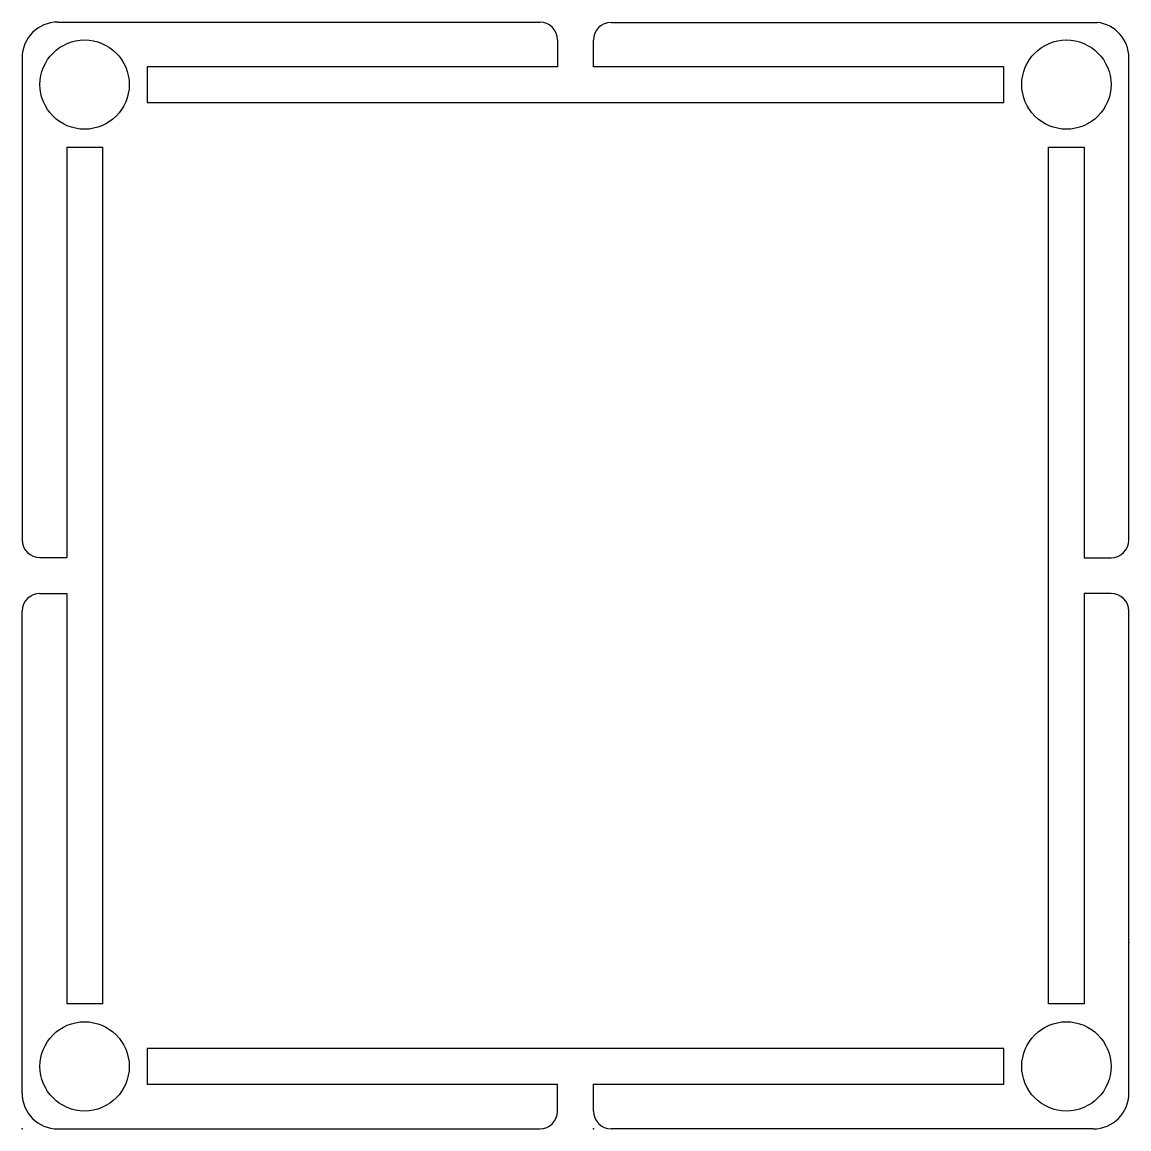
# Model space of a CAD drawing. Header units: millimetres. Extents: x 0 to 62, y 0 to 62.
import ezdxf

# ---------------------------------------------------------------- set-up
doc = ezdxf.new("R2010")
doc.units = ezdxf.units.MM
doc.header["$PDSIZE"] = -1

msp = doc.modelspace()

# ---------------------------------------------------------------- linework, layer by layer
at = {"color": 7, "linetype": 'Continuous'}
for p, q in [((2, 62), (29, 62)), ((33, 61.988), (60.219, 61.988)), ((30, 61), (30, 59.5)), ((32, 59.488), (32, 60.988)), ((0, 60), (0, 33)), ((62, 32.988), (62, 60)), ((30, 59.5), (7, 59.5)), ((7, 59.5), (7, 57.5)), ((55, 59.488), (32, 59.488)), ((55, 57.5), (55, 59.488)), ((7, 57.5), (55, 57.5)), ((2.51, 55), (4.51, 55)), ((2.51, 55), (2.51, 32)), ((4.51, 55), (4.51, 7)), ((57.5, 7), (57.5, 54.988)), ((57.5, 54.988), (59.5, 54.988)), ((59.5, 54.988), (59.5, 31.988)), ((1, 32), (2.51, 32)), ((59.5, 31.988), (61, 31.988)), ((1, 30), (2.51, 30)), ((2.51, 30), (2.51, 7)), ((61, 30), (59.5, 30)), ((59.5, 30), (59.5, 7)), ((0, 2), (0, 29)), ((62, 2), (62, 29)), ((4.51, 7), (2.51, 7)), ((59.5, 7), (57.5, 7)), ((55, 4.5), (7, 4.5)), ((7, 4.5), (7, 2.5)), ((55, 2.5), (55, 4.5)), ((7, 2.5), (30, 2.5)), ((30, 1), (30, 2.5)), ((32, 1), (32, 2.5)), ((32, 2.5), (55, 2.5)), ((2, 0), (29, 0)), ((60, 0), (33, 0))]:
    msp.add_line(p, q, dxfattribs=at)
for centre in [(3.5, 58.5), (58.5, 58.5), (3.5, 3.5), (58.5, 3.5)]:
    msp.add_circle(centre, 2.5, dxfattribs=at)
for centre, radius, start, end in [((29, 61), 1, 0, 90), ((2, 60), 2, 90, 180), ((33, 60.988), 1, 90, 180), ((60, 60), 2, 0, 83.70394), ((1, 33), 1, 180, 270), ((61, 32.988), 1, 270, 0), ((1, 29), 1, 90, 180), ((61, 29), 1, 0, 90), ((2, 2), 2, 180, 270), ((60, 2), 2, 270, 0), ((29, 1), 1, 270, 0), ((33, 1), 1, 180, 270)]:
    msp.add_arc(centre, radius, start, end, dxfattribs=at)
for p in [(62, 10.442), (0, 0), (32, 0)]:
    msp.add_point(p, dxfattribs=at)

doc.saveas('drawing.dxf')
